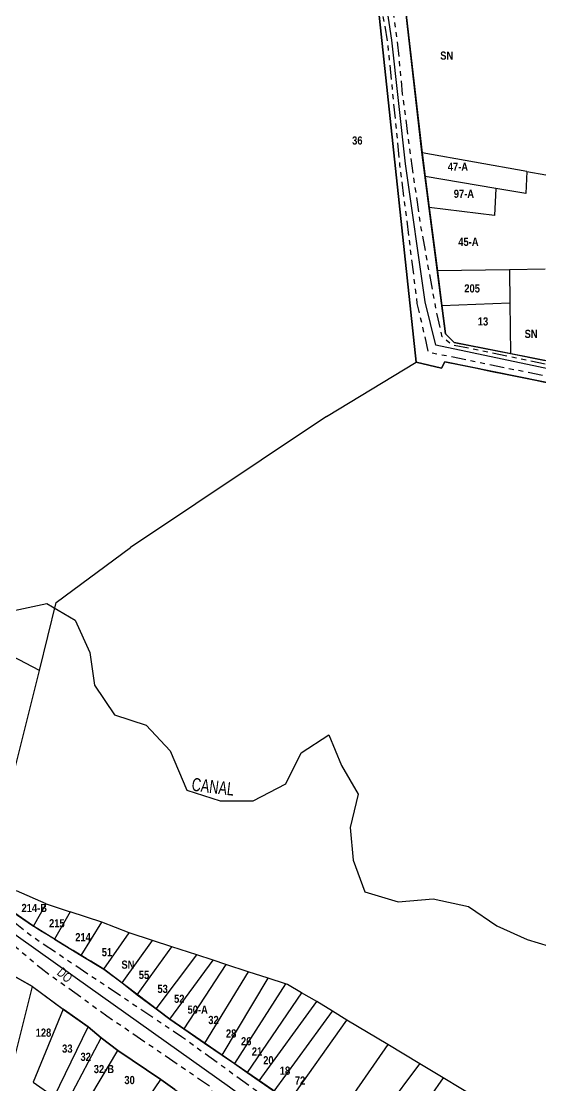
# Model space of a CAD drawing. Extents: x 207770 to 208809, y 4847431 to 4849212.
# Drawn here: x 208244.9 to 208404.1, y 4848012.6 to 4848338.6 of the extents above; entities that cross this region are included whole.
import ezdxf
from ezdxf.enums import TextEntityAlignment as Align

# ---------------------------------------------------------------- set-up
doc = ezdxf.new("R2010")
doc.units = 0
doc.header["$LTSCALE"] = 1.5
doc.header["$MEASUREMENT"] = 0
doc.linetypes.add('TRACO_25', pattern=[8, 3, -1, 1, -1, 1, -1])
for name, color, linetype in [('CD-MALHA-LOTES', 40, 'CONTINUOUS'), ('HD-CANAIS', 7, 'CONTINUOUS'), ('HD-TXT-CANAIS', 7, 'CONTINUOUS'), ('RU-QUADRAS', 6, 'CONTINUOUS'), ('SV-EIXO-RUA-N-PAV', 6, 'CONTINUOUS'), ('SV-RUA-NAO-PAV-S-GUIA-C-GUIA', 7, 'CONTINUOUS'), ('SV-TXT-RUA-N-PAV-S-GUIA-C-GUIA', 7, 'CONTINUOUS'), ('Th_NmrPort', 7, 'CONTINUOUS')]:
    doc.layers.add(name, color=color, linetype=linetype)
doc.styles.add('ARIAL', font='ARIAL.TTF')
doc.styles.get("Standard").update_dxf_attribs({"font": 'swisscbo.ttf'})

msp = doc.modelspace()

# ---------------------------------------------------------------- linework, layer by layer
at = {"layer": 'CD-MALHA-LOTES', "linetype": 'Continuous'}
for p, q in [((208365.95, 4848234.2), (208354.4, 4848342.32)), ((208362.63, 4848342.39), (208367.74, 4848298.31)), ((208399.8, 4848292.63), (208367.74, 4848298.31)), ((208367.74, 4848298.31), (208368.69, 4848291.02)), ((208399.8, 4848292.63), (208399.55, 4848285.8)), ((208399.8, 4848292.63), (208446.05, 4848284.44)), ((208368.69, 4848291.02), (208369.91, 4848281.61)), ((208390.34, 4848287.36), (208368.69, 4848291.02)), ((208390.34, 4848287.36), (208389.97, 4848279.15)), ((208399.55, 4848285.8), (208390.34, 4848287.36)), ((208369.91, 4848281.61), (208372.44, 4848262.13)), ((208389.97, 4848279.15), (208369.91, 4848281.61)), ((208405.47, 4848262.66), (208394.57, 4848262.49)), ((208394.57, 4848262.49), (208372.44, 4848262.13)), ((208372.44, 4848262.13), (208373.82, 4848251.51)), ((208394.57, 4848262.49), (208394.67, 4848252.4)), ((208373.82, 4848251.51), (208394.67, 4848252.4)), ((208373.82, 4848251.51), (208374.94, 4848242.9)), ((208394.67, 4848252.4), (208394.82, 4848236.82)), ((208374.94, 4848242.9), (208377.61, 4848240.23)), ((208377.61, 4848240.23), (208394.82, 4848236.82)), ((208394.82, 4848236.82), (208405.47, 4848234.7)), ((208338.51, 4848217.54), (208365.95, 4848234.2)), ((208373.72, 4848232.34), (208365.95, 4848234.2)), ((208374.76, 4848234.3), (208373.72, 4848232.34)), ((208448.44, 4848219.29), (208374.76, 4848234.3)), ((208338.51, 4848217.54), (208278.39, 4848177.41)), ((208255.67, 4848160.56), (208278.39, 4848177.41)), ((208250.55, 4848139.75), (208255.67, 4848160.56)), ((208250.55, 4848139.75), (208242.12, 4848144.13)), ((208234.56, 4848076.12), (208250.55, 4848139.75)), ((208252.58, 4848068.29), (208243.43, 4848072.26)), ((208240.52, 4848067.06), (208248.68, 4848061.38)), ((208248.68, 4848061.38), (208252.58, 4848068.29)), ((208252.58, 4848068.29), (208259.94, 4848065.83)), ((208259.94, 4848065.83), (208255.15, 4848057.4)), ((208269.6, 4848062.62), (208259.94, 4848065.83)), ((208255.15, 4848057.4), (208248.68, 4848061.38)), ((208263.33, 4848052.42), (208269.6, 4848062.62)), ((208277.98, 4848059.37), (208269.6, 4848062.62)), ((208255.15, 4848057.4), (208263.33, 4848052.42)), ((208270.25, 4848048.21), (208277.98, 4848059.37)), ((208285.18, 4848057.02), (208277.98, 4848059.37)), ((208275.81, 4848044.03), (208285.18, 4848057.02)), ((208280.45, 4848040.44), (208291.12, 4848055.08)), ((208291.12, 4848055.08), (208285.18, 4848057.02)), ((208298.76, 4848052.6), (208291.12, 4848055.08)), ((208263.33, 4848052.42), (208270.25, 4848048.21)), ((208286.32, 4848036.07), (208298.76, 4848052.6)), ((208290.47, 4848032.93), (208303.69, 4848050.99)), ((208303.69, 4848050.99), (208298.76, 4848052.6)), ((208307.63, 4848049.71), (208303.69, 4848050.99)), ((208248.42, 4848042.99), (208237.25, 4848049.19)), ((208270.25, 4848048.21), (208275.81, 4848044.03)), ((208307.63, 4848049.71), (208294.79, 4848029.94)), ((208314.42, 4848047.49), (208301.12, 4848025.56)), ((208314.42, 4848047.49), (208307.63, 4848049.71)), ((208320.61, 4848045.48), (208314.42, 4848047.49)), ((208306.45, 4848021.95), (208320.61, 4848045.48)), ((208325.89, 4848043.75), (208320.61, 4848045.48)), ((208243.18, 4848022.11), (208248.42, 4848042.99)), ((208248.42, 4848042.99), (208257.76, 4848036.03)), ((208275.81, 4848044.03), (208280.45, 4848040.44)), ((208325.89, 4848043.75), (208310.22, 4848019.35)), ((208330.83, 4848040.97), (208314.17, 4848016.61)), ((208326.55, 4848043.54), (208325.89, 4848043.75)), ((208330.83, 4848040.97), (208326.55, 4848043.54)), ((208335.49, 4848038.33), (208330.83, 4848040.97)), ((208280.45, 4848040.44), (208286.32, 4848036.07)), ((208317.81, 4848014.1), (208335.49, 4848038.33)), ((208340.33, 4848035.44), (208335.49, 4848038.33)), ((208257.76, 4848036.03), (208248.56, 4848013.65)), ((208258.09, 4848035.82), (208257.76, 4848036.03)), ((208265.46, 4848030.63), (208258.09, 4848035.82)), ((208286.32, 4848036.07), (208290.47, 4848032.93)), ((208322.43, 4848010.92), (208340.33, 4848035.44)), ((208344.74, 4848032.63), (208340.33, 4848035.44)), ((208290.47, 4848032.93), (208294.79, 4848029.94)), ((208327.05, 4848007.76), (208344.74, 4848032.63)), ((208357.24, 4848025.14), (208344.74, 4848032.63)), ((208255.01, 4848009.19), (208265.46, 4848030.63)), ((208269.43, 4848027.2), (208265.46, 4848030.63)), ((208294.79, 4848029.94), (208301.12, 4848025.56)), ((208247.56, 4847985.97), (208269.43, 4848027.2)), ((208274.52, 4848023.34), (208269.43, 4848027.2)), ((208301.12, 4848025.56), (208306.45, 4848021.95)), ((208357.24, 4848025.14), (208341, 4848001.84)), ((208367.06, 4848019.25), (208357.24, 4848025.14)), ((208260.22, 4847999.31), (208274.52, 4848023.34)), ((208287.74, 4848014.44), (208274.52, 4848023.34)), ((208306.45, 4848021.95), (208310.22, 4848019.35)), ((208310.22, 4848019.35), (208314.17, 4848016.61)), ((208349.3, 4847995.51), (208367.06, 4848019.25)), ((208374.2, 4848014.97), (208367.06, 4848019.25)), ((208314.17, 4848016.61), (208317.81, 4848014.1)), ((208374.2, 4848014.97), (208370.22, 4848009.26)), ((208403.18, 4847997.59), (208374.2, 4848014.97)), ((208248.56, 4848013.65), (208255.01, 4848009.19)), ((208275.96, 4847997.46), (208287.74, 4848014.44)), ((208291.99, 4848011.35), (208287.74, 4848014.44)), ((208317.81, 4848014.1), (208322.43, 4848010.92))]:
    msp.add_line(p, q, dxfattribs=at)
at = {"layer": 'HD-CANAIS', "flags": 128}
msp.add_lwpolyline([(208242.75, 4848158.17), (208252.76, 4848160.24), (208261.48, 4848155.12), (208265.92, 4848145.23), (208267.35, 4848135.22), (208273.51, 4848126.18), (208283.23, 4848123.02), (208290.52, 4848115.1), (208295.64, 4848103.09), (208305.91, 4848099.77), (208315.97, 4848099.8), (208326.02, 4848105.07), (208330.67, 4848114.57), (208339.13, 4848120.03), (208343.08, 4848110.69), (208348.19, 4848101.88), (208345.71, 4848091.62), (208346.64, 4848081.62), (208350.18, 4848071.9), (208360.41, 4848068.89), (208371.14, 4848069.75), (208381.93, 4848067.46), (208390.63, 4848061.54), (208399.97, 4848057.3), (208410.04, 4848054.29)], dxfattribs=at)
at = {"layer": 'RU-QUADRAS', "color": 6, "linetype": 'Continuous'}
msp.add_lwpolyline([(208335.93, 4848417.36), (208336.93, 4848419.15), (208404.38, 4848392.94), (208500.62, 4848355.78), (208478.78, 4848279.55), (208490.29, 4848277.94), (208490.32, 4848274.53), (208513.51, 4848270.94), (208526.11, 4848267.78), (208555.02, 4848258.95), (208550.47, 4848248.26), (208549.13, 4848248.79), (208536.82, 4848219.91), (208532.27, 4848207.07), (208445.02, 4848226.86), (208377.61, 4848240.23), (208374.94, 4848242.9), (208367.71, 4848298.53), (208362.63, 4848342.39), (208359.15, 4848362.98), (208355.4, 4848375.56), (208348.71, 4848391.87), (208344.69, 4848400.69)], close=True, dxfattribs=at)
for points in [[(208354.4, 4848342.32), (208365.95, 4848234.2), (208373.72, 4848232.34), (208374.76, 4848234.3, -0.000239), (208522.92, 4848204.08)], [(208339.25, 4847999.34), (208290.47, 4848032.93), (208270.25, 4848048.21, -0.001174), (208248.68, 4848061.38), (208233.18, 4848072.15)]]:
    msp.add_lwpolyline(points, format="xyb", dxfattribs=at)
msp.add_lwpolyline([(208122.97, 4848011.12), (208123.46, 4848014.03), (208131.78, 4848012.59), (208132.43, 4848016.45), (208141.99, 4848015.05), (208142.79, 4848019.36), (208152.97, 4848018.63), (208153.21, 4848023.23), (208163.08, 4848025.89), (208196.48, 4848038.18), (208216.44, 4848045.59), (208230.36, 4848049.48), (208237.25, 4848049.19), (208248.42, 4848042.99), (208257.92, 4848035.92), (208265.46, 4848030.63), (208269.43, 4848027.2), (208274.52, 4848023.34), (208287.74, 4848014.44), (208298.88, 4848006.45)], dxfattribs=at)
at = {"layer": 'SV-EIXO-RUA-N-PAV', "flags": 128}
for points in [[(208577.3, 4848129.22), (208571.11, 4848146.57), (208560.71, 4848164.66), (208542.38, 4848196.21), (208535.77, 4848202.97), (208530.26, 4848205.2), (208483.75, 4848215.75), (208434.89, 4848226.11), (208371.96, 4848239.4), (208368.64, 4848252.69), (208362.64, 4848294.91), (208358.47, 4848332.82), (208356.3, 4848347.15)], [(208379.14, 4847960.08), (208308.77, 4848012.07), (208261.44, 4848045.66), (208237.98, 4848062.38), (208232.4, 4848066.36), (208225.09, 4848073.34), (208201.79, 4848093.06), (208187.23, 4848105.15), (208172.44, 4848115.61), (208153.86, 4848129.13), (208142.66, 4848137.63), (208130.92, 4848147.16), (208125.3, 4848151.72), (208116.69, 4848158.77), (208114.75, 4848159.66)]]:
    msp.add_lwpolyline(points, dxfattribs=at)
at = {"layer": 'SV-RUA-NAO-PAV-S-GUIA-C-GUIA', "linetype": 'TRACO_25', "flags": 128}
for points in [[(208570.76, 4848140.4), (208569.39, 4848145.3), (208559.26, 4848163.81), (208540.5, 4848194.22), (208535.59, 4848199.49), (208529.88, 4848202.93), (208521.5, 4848205.75), (208434.54, 4848223.99), (208369.73, 4848237.2), (208366.29, 4848252.2), (208360.97, 4848294.73), (208357.22, 4848332.41), (208354.65, 4848346.82), (208350.7, 4848364.38), (208341.34, 4848388.72), (208328.44, 4848414.85), (208318.61, 4848436.26), (208310.66, 4848453.18), (208307.54, 4848459.89), (208306.4, 4848463.96)], [(208534.59, 4848206.21), (208496.04, 4848215.11), (208445.95, 4848225.98), (208409.76, 4848232.73), (208376.78, 4848239.5), (208373.94, 4848241.97), (208372.33, 4848248.8), (208367.18, 4848276.96), (208364.41, 4848296.59), (208361.79, 4848316.26), (208360.19, 4848332.86), (208357.28, 4848352.98), (208352.83, 4848373.45), (208343.38, 4848395.21), (208335.19, 4848412.92), (208333.65, 4848417.53), (208335.39, 4848419.71), (208376.41, 4848405.48), (208423.68, 4848386.76), (208463.4, 4848371.88), (208499.55, 4848357.95), (208501.3, 4848356.45), (208501.05, 4848353.81), (208483.09, 4848293.01), (208479.95, 4848281.89), (208491.25, 4848278.5), (208515.37, 4848271.22), (208526.43, 4848268.2), (208559.22, 4848257.6)], [(208383.08, 4847963.9), (208373.59, 4847969.89), (208294, 4848027.58), (208248.16, 4848058.28), (208236.19, 4848067.89), (208218.5, 4848082.39), (208216.49, 4848084.18), (208205.44, 4848092.58), (208182.84, 4848110.09), (208174.22, 4848116.23), (208179.53, 4848123.05), (208184.17, 4848129.13), (208196.3, 4848142.9), (208205.54, 4848152.99), (208204.06, 4848154.34)], [(208114.72, 4848018.34), (208147.73, 4848025.18), (208171.69, 4848034.02), (208197.79, 4848042.69), (208206.73, 4848046.84), (208212.07, 4848047.93), (208216, 4848049.39), (208229.14, 4848054.25), (208237.92, 4848057.16), (208241.9, 4848056.21), (208250.99, 4848048.53), (208271.16, 4848033.98), (208302.8, 4848012.38), (208303.4, 4848010.52), (208303.86, 4848009.01), (208301.63, 4848004.34), (208278.31, 4847972.65), (208269.63, 4847960.19)]]:
    msp.add_lwpolyline(points, dxfattribs=at)

# ---------------------------------------------------------------- texts
at = {"layer": 'HD-TXT-CANAIS', "style": 'ARIAL', "width": 0.7}
msp.add_text('CANAL', height=4, rotation=353, dxfattribs=at).set_placement((208296.98, 4848102.96))
at = {"layer": 'SV-TXT-RUA-N-PAV-S-GUIA-C-GUIA', "style": 'ARIAL', "width": 0.7}
msp.add_text('DO ', height=3, rotation=319, dxfattribs=at).set_placement((208255.64, 4848046.78))
at = {"layer": 'Th_NmrPort', "color": 1}
for s, p in [('SN', (208373.31, 4848328.09)), ('36', (208346.31, 4848302.09)), ('47-A', (208375.62, 4848294.05)), ('97-A', (208377.46, 4848285.77)), ('45-A', (208378.84, 4848271.05)), ('205', (208380.68, 4848256.79)), ('13', (208384.82, 4848246.67)), ('SN', (208399.16, 4848242.86)), ('214-B', (208245.01, 4848067)), ('215', (208253.46, 4848062.32)), ('214', (208261.48, 4848058.06)), ('51', (208269.59, 4848053.45)), ('SN', (208275.63, 4848049.64)), ('55', (208280.94, 4848046.51)), ('53', (208286.66, 4848042.22)), ('52', (208291.75, 4848039.2)), ('50-A', (208295.89, 4848035.86)), ('32', (208302.24, 4848032.69)), ('128', (208249.35, 4848028.81)), ('28', (208307.65, 4848028.56)), ('33', (208257.46, 4848023.92)), ('26', (208312.26, 4848026.17)), ('32', (208263.08, 4848021.42)), ('21', (208315.57, 4848023.05)), ('20', (208319.06, 4848020.35)), ('32-B', (208267.15, 4848017.67)), ('18', (208324.15, 4848017.17)), ('30', (208276.53, 4848014.3)), ('72', (208328.76, 4848014.15))]:
    msp.add_text(s, height=2.5, dxfattribs=at).set_placement(p, align=Align.MIDDLE_LEFT)

doc.saveas('drawing.dxf')
